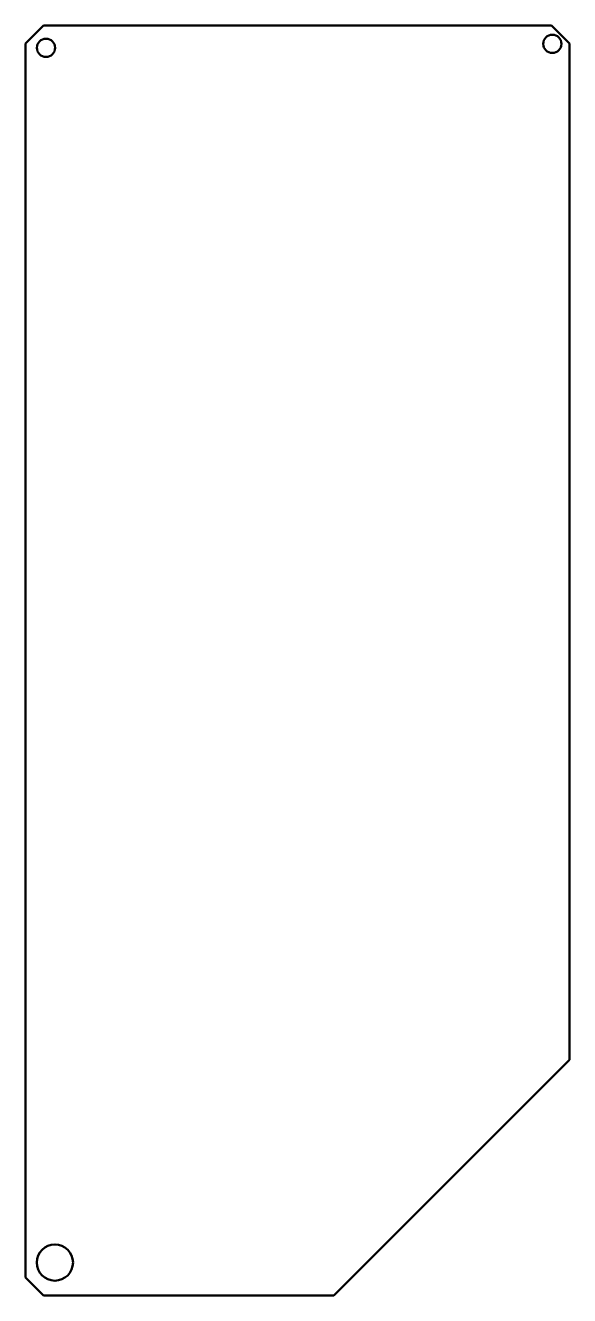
# Model space of a CAD drawing. Header units: inches. Extents: x 0.14 to 1.32, y 0.17 to 2.93.
import ezdxf

# ---------------------------------------------------------------- set-up
doc = ezdxf.new("R2010")
doc.units = ezdxf.units.IN
doc.header["$MEASUREMENT"] = 0
doc.layers.add('Visible (ANSI)', color=7, linetype='Continuous', lineweight=50)

msp = doc.modelspace()

# ---------------------------------------------------------------- linework, layer by layer
at = {"layer": 'Visible (ANSI)'}
for p, q in [((0.1808, 2.9305), (0.1415, 2.8912)), ((1.2832, 2.9305), (0.1808, 2.9305)), ((1.3226, 2.8912), (1.2832, 2.9305)), ((0.1415, 2.8912), (0.1415, 0.214)), ((1.3226, 0.6864), (1.3226, 2.8912)), ((0.8108, 0.1746), (1.3226, 0.6864)), ((0.1415, 0.214), (0.1808, 0.1746)), ((0.1808, 0.1746), (0.8108, 0.1746))]:
    msp.add_line(p, q, dxfattribs=at)
for centre, radius in [((0.1862, 2.8819), 0.0197), ((1.2851, 2.8905), 0.0197), ((0.2054, 0.2464), 0.0394)]:
    msp.add_circle(centre, radius, dxfattribs=at)

doc.saveas('drawing.dxf')
